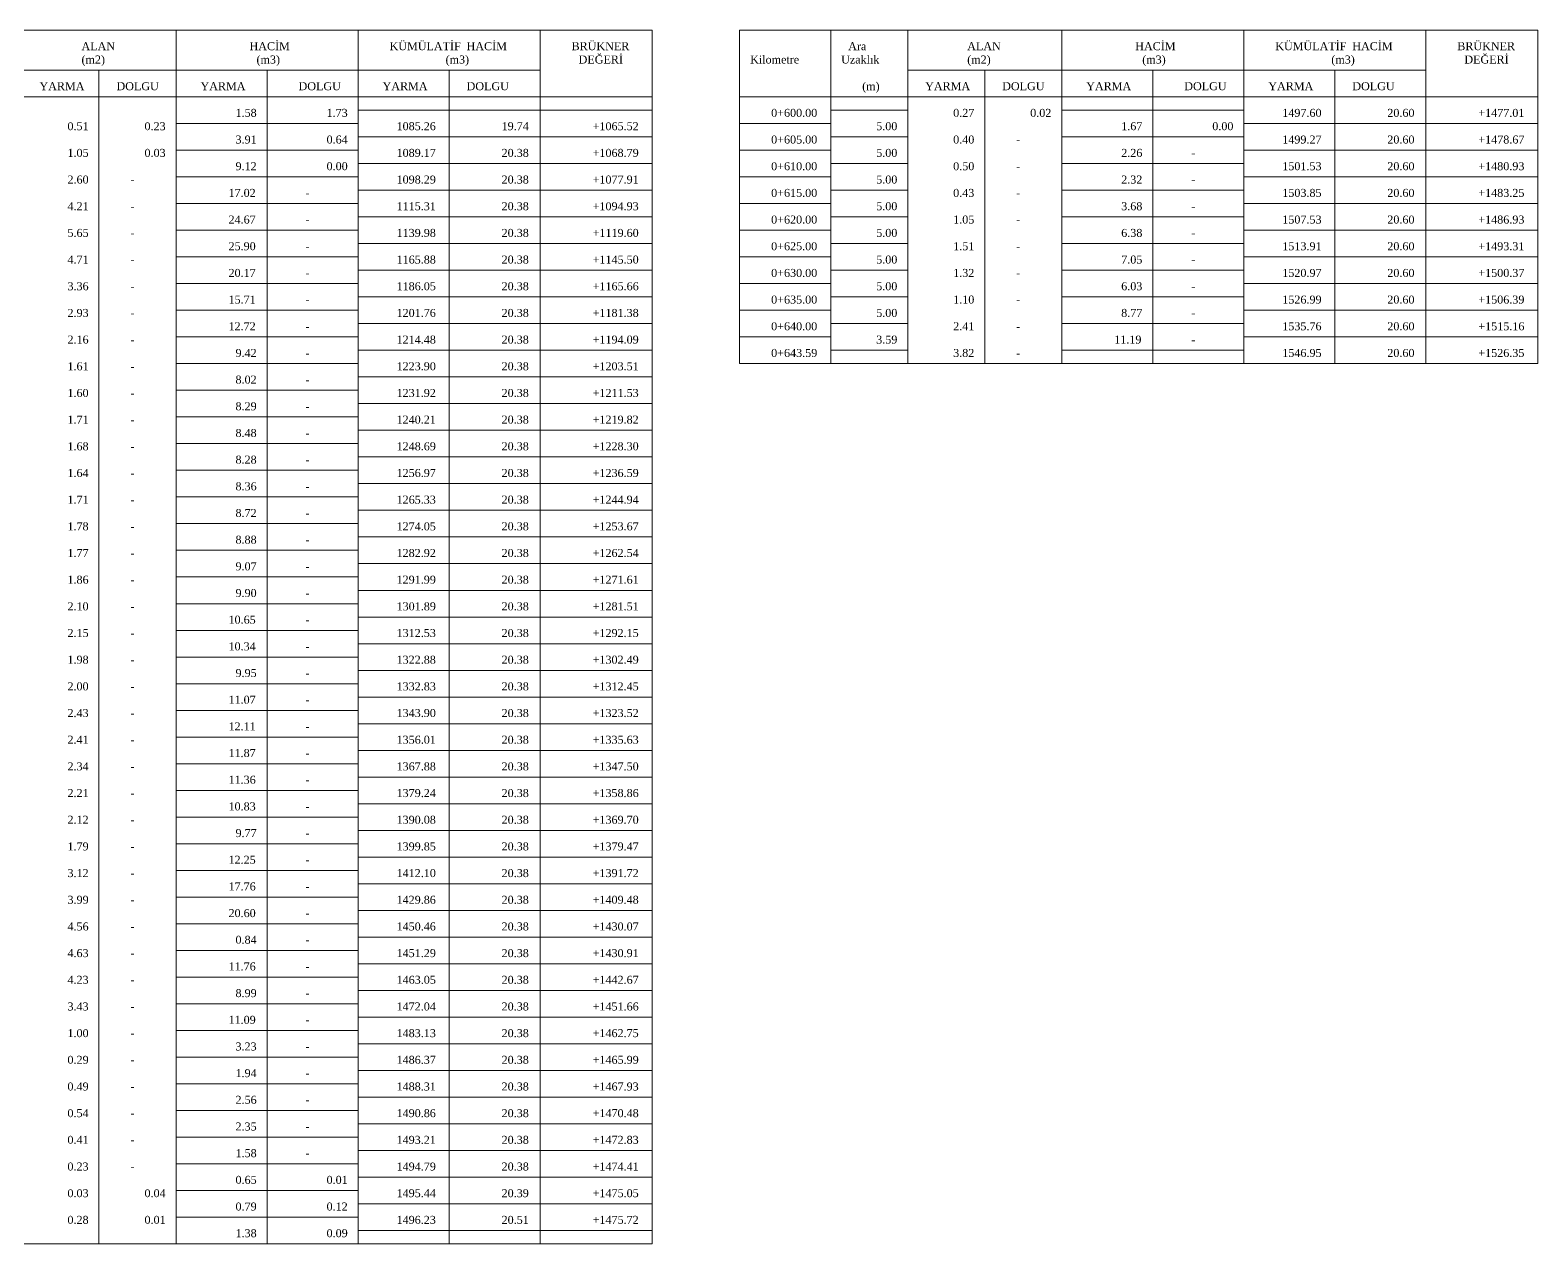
# Model space of a CAD drawing. Header units: metres. Extents: x 478603 to 489313, y 4282657 to 4289463.
# Drawn here: x 485477.2 to 485759.8, y 4283107.7 to 4283335.2 of the extents above; entities that cross this region are included whole.
import ezdxf

# ---------------------------------------------------------------- set-up
doc = ezdxf.new("R2010")
doc.units = ezdxf.units.M
for name, color, linetype, lineweight in [('TB_C', 96, 'Continuous', 0), ('TB_M', 18, 'Continuous', 0), ('TB_R', 1, 'Continuous', 0)]:
    doc.layers.add(name, color=color, linetype=linetype, lineweight=lineweight)
doc.styles.get("Standard").update_dxf_attribs({"font": 'times.ttf'})

msp = doc.modelspace()

# ---------------------------------------------------------------- linework, layer by layer
at = {"layer": 'TB_C'}
for p, q in [((485444.13, 4283335.15), (485593.76, 4283335.15)), ((485504.51, 4283335.15), (485504.51, 4283107.65)), ((485538.63, 4283335.15), (485538.63, 4283107.65)), ((485572.76, 4283335.15), (485572.76, 4283107.65)), ((485593.76, 4283335.15), (485593.76, 4283107.65)), ((485610.16, 4283335.15), (485759.79, 4283335.15)), ((485610.16, 4283335.15), (485610.16, 4283272.65)), ((485627.23, 4283335.15), (485627.23, 4283272.65)), ((485641.66, 4283335.15), (485641.66, 4283272.65)), ((485670.54, 4283335.15), (485670.54, 4283272.65)), ((485704.66, 4283335.15), (485704.66, 4283272.65)), ((485738.79, 4283335.15), (485738.79, 4283272.65)), ((485759.79, 4283335.15), (485759.79, 4283272.65)), ((485475.63, 4283327.65), (485572.76, 4283327.65)), ((485490.07, 4283327.65), (485490.07, 4283107.65)), ((485521.57, 4283327.65), (485521.57, 4283107.65)), ((485555.69, 4283327.65), (485555.69, 4283107.65)), ((485641.66, 4283327.65), (485738.79, 4283327.65)), ((485656.1, 4283327.65), (485656.1, 4283272.65)), ((485687.6, 4283327.65), (485687.6, 4283272.65)), ((485721.73, 4283327.65), (485721.73, 4283272.65)), ((485444.13, 4283322.65), (485593.76, 4283322.65)), ((485610.16, 4283322.65), (485759.79, 4283322.65)), ((485538.63, 4283320.15), (485593.76, 4283320.15)), ((485627.23, 4283320.15), (485641.66, 4283320.15)), ((485670.54, 4283320.15), (485704.66, 4283320.15)), ((485504.51, 4283317.65), (485538.63, 4283317.65)), ((485538.63, 4283315.15), (485593.76, 4283315.15)), ((485610.16, 4283317.65), (485627.23, 4283317.65)), ((485627.23, 4283315.15), (485641.66, 4283315.15)), ((485670.54, 4283315.15), (485704.66, 4283315.15)), ((485704.66, 4283317.65), (485759.79, 4283317.65)), ((485504.51, 4283312.65), (485538.63, 4283312.65)), ((485610.16, 4283312.65), (485627.23, 4283312.65)), ((485704.66, 4283312.65), (485759.79, 4283312.65)), ((485538.63, 4283310.15), (485593.76, 4283310.15)), ((485627.23, 4283310.15), (485641.66, 4283310.15)), ((485670.54, 4283310.15), (485704.66, 4283310.15)), ((485504.51, 4283307.65), (485538.63, 4283307.65)), ((485610.16, 4283307.65), (485627.23, 4283307.65)), ((485704.66, 4283307.65), (485759.79, 4283307.65)), ((485538.63, 4283305.15), (485593.76, 4283305.15)), ((485627.23, 4283305.15), (485641.66, 4283305.15)), ((485670.54, 4283305.15), (485704.66, 4283305.15)), ((485504.51, 4283302.65), (485538.63, 4283302.65)), ((485610.16, 4283302.65), (485627.23, 4283302.65)), ((485704.66, 4283302.65), (485759.79, 4283302.65)), ((485538.63, 4283300.15), (485593.76, 4283300.15)), ((485627.23, 4283300.15), (485641.66, 4283300.15)), ((485670.54, 4283300.15), (485704.66, 4283300.15)), ((485504.51, 4283297.65), (485538.63, 4283297.65)), ((485610.16, 4283297.65), (485627.23, 4283297.65)), ((485704.66, 4283297.65), (485759.79, 4283297.65)), ((485504.51, 4283292.65), (485538.63, 4283292.65)), ((485538.63, 4283295.15), (485593.76, 4283295.15)), ((485610.16, 4283292.65), (485627.23, 4283292.65)), ((485627.23, 4283295.15), (485641.66, 4283295.15)), ((485670.54, 4283295.15), (485704.66, 4283295.15)), ((485704.66, 4283292.65), (485759.79, 4283292.65)), ((485538.63, 4283290.15), (485593.76, 4283290.15)), ((485627.23, 4283290.15), (485641.66, 4283290.15)), ((485670.54, 4283290.15), (485704.66, 4283290.15)), ((485504.51, 4283287.65), (485538.63, 4283287.65)), ((485610.16, 4283287.65), (485627.23, 4283287.65)), ((485704.66, 4283287.65), (485759.79, 4283287.65)), ((485538.63, 4283285.15), (485593.76, 4283285.15)), ((485627.23, 4283285.15), (485641.66, 4283285.15)), ((485670.54, 4283285.15), (485704.66, 4283285.15)), ((485504.51, 4283282.65), (485538.63, 4283282.65)), ((485610.16, 4283282.65), (485627.23, 4283282.65)), ((485704.66, 4283282.65), (485759.79, 4283282.65)), ((485538.63, 4283280.15), (485593.76, 4283280.15)), ((485627.23, 4283280.15), (485641.66, 4283280.15)), ((485670.54, 4283280.15), (485704.66, 4283280.15)), ((485504.51, 4283277.65), (485538.63, 4283277.65)), ((485610.16, 4283277.65), (485627.23, 4283277.65)), ((485704.66, 4283277.65), (485759.79, 4283277.65)), ((485504.51, 4283272.65), (485538.63, 4283272.65)), ((485538.63, 4283275.15), (485593.76, 4283275.15)), ((485610.16, 4283272.65), (485759.79, 4283272.65)), ((485627.23, 4283275.15), (485641.66, 4283275.15)), ((485670.54, 4283275.15), (485704.66, 4283275.15)), ((485538.63, 4283270.15), (485593.76, 4283270.15)), ((485504.51, 4283267.65), (485538.63, 4283267.65)), ((485538.63, 4283265.15), (485593.76, 4283265.15)), ((485504.51, 4283262.65), (485538.63, 4283262.65)), ((485538.63, 4283260.15), (485593.76, 4283260.15)), ((485504.51, 4283257.65), (485538.63, 4283257.65)), ((485538.63, 4283255.15), (485593.76, 4283255.15)), ((485504.51, 4283252.65), (485538.63, 4283252.65)), ((485538.63, 4283250.15), (485593.76, 4283250.15)), ((485504.51, 4283247.65), (485538.63, 4283247.65)), ((485538.63, 4283245.15), (485593.76, 4283245.15)), ((485504.51, 4283242.65), (485538.63, 4283242.65)), ((485538.63, 4283240.15), (485593.76, 4283240.15)), ((485504.51, 4283237.65), (485538.63, 4283237.65)), ((485538.63, 4283235.15), (485593.76, 4283235.15)), ((485504.51, 4283232.65), (485538.63, 4283232.65)), ((485504.51, 4283227.65), (485538.63, 4283227.65)), ((485538.63, 4283230.15), (485593.76, 4283230.15)), ((485538.63, 4283225.15), (485593.76, 4283225.15)), ((485504.51, 4283222.65), (485538.63, 4283222.65)), ((485538.63, 4283220.15), (485593.76, 4283220.15)), ((485504.51, 4283217.65), (485538.63, 4283217.65)), ((485538.63, 4283215.15), (485593.76, 4283215.15)), ((485504.51, 4283212.65), (485538.63, 4283212.65)), ((485504.51, 4283207.65), (485538.63, 4283207.65)), ((485538.63, 4283210.15), (485593.76, 4283210.15)), ((485538.63, 4283205.15), (485593.76, 4283205.15)), ((485504.51, 4283202.65), (485538.63, 4283202.65)), ((485538.63, 4283200.15), (485593.76, 4283200.15)), ((485504.51, 4283197.65), (485538.63, 4283197.65)), ((485538.63, 4283195.15), (485593.76, 4283195.15)), ((485504.51, 4283192.65), (485538.63, 4283192.65)), ((485538.63, 4283190.15), (485593.76, 4283190.15)), ((485504.51, 4283187.65), (485538.63, 4283187.65)), ((485538.63, 4283185.15), (485593.76, 4283185.15)), ((485504.51, 4283182.65), (485538.63, 4283182.65)), ((485538.63, 4283180.15), (485593.76, 4283180.15)), ((485504.51, 4283177.65), (485538.63, 4283177.65)), ((485538.63, 4283175.15), (485593.76, 4283175.15)), ((485504.51, 4283172.65), (485538.63, 4283172.65)), ((485538.63, 4283170.15), (485593.76, 4283170.15)), ((485504.51, 4283167.65), (485538.63, 4283167.65)), ((485504.51, 4283162.65), (485538.63, 4283162.65)), ((485538.63, 4283165.15), (485593.76, 4283165.15)), ((485538.63, 4283160.15), (485593.76, 4283160.15)), ((485504.51, 4283157.65), (485538.63, 4283157.65)), ((485538.63, 4283155.15), (485593.76, 4283155.15)), ((485504.51, 4283152.65), (485538.63, 4283152.65)), ((485538.63, 4283150.15), (485593.76, 4283150.15)), ((485504.51, 4283147.65), (485538.63, 4283147.65)), ((485504.51, 4283142.65), (485538.63, 4283142.65)), ((485538.63, 4283145.15), (485593.76, 4283145.15)), ((485538.63, 4283140.15), (485593.76, 4283140.15)), ((485504.51, 4283137.65), (485538.63, 4283137.65)), ((485538.63, 4283135.15), (485593.76, 4283135.15)), ((485504.51, 4283132.65), (485538.63, 4283132.65)), ((485538.63, 4283130.15), (485593.76, 4283130.15)), ((485504.51, 4283127.65), (485538.63, 4283127.65)), ((485538.63, 4283125.15), (485593.76, 4283125.15)), ((485504.51, 4283122.65), (485538.63, 4283122.65)), ((485538.63, 4283120.15), (485593.76, 4283120.15)), ((485504.51, 4283117.65), (485538.63, 4283117.65)), ((485538.63, 4283115.15), (485593.76, 4283115.15)), ((485504.51, 4283112.65), (485538.63, 4283112.65)), ((485538.63, 4283110.15), (485593.76, 4283110.15)), ((485444.13, 4283107.65), (485593.76, 4283107.65))]:
    msp.add_line(p, q, dxfattribs=at)

# ---------------------------------------------------------------- texts
at = {"layer": 'TB_M'}
for s, p in [('ALAN', (485486.79, 4283331.4)), ('HACİM', (485518.29, 4283331.4)), ('KÜMÜLATİF', (485544.54, 4283331.4)), ('HACİM', (485558.98, 4283331.4)), ('BRÜKNER', (485578.66, 4283331.4)), ('Ara', (485630.51, 4283331.4)), ('ALAN', (485652.82, 4283331.4)), ('HACİM', (485684.32, 4283331.4)), ('KÜMÜLATİF', (485710.57, 4283331.4)), ('HACİM', (485725.01, 4283331.4)), ('BRÜKNER', (485744.69, 4283331.4)), ('(m2)', (485486.79, 4283328.9)), ('(m3)', (485519.6, 4283328.9)), ('(m3)', (485555.04, 4283328.9)), ('DEĞERİ', (485579.98, 4283328.9)), ('Kilometre', (485612.13, 4283328.9)), ('Uzaklık', (485629.19, 4283328.9)), ('(m2)', (485652.82, 4283328.9)), ('(m3)', (485685.63, 4283328.9)), ('(m3)', (485721.07, 4283328.9)), ('DEĞERİ', (485746.01, 4283328.9)), ('YARMA', (485478.91, 4283323.9)), ('DOLGU', (485493.35, 4283323.9)), ('YARMA', (485509.1, 4283323.9)), ('DOLGU', (485527.48, 4283323.9)), ('YARMA', (485543.23, 4283323.9)), ('DOLGU', (485558.98, 4283323.9)), ('(m)', (485633.13, 4283323.9)), ('YARMA', (485644.94, 4283323.9)), ('DOLGU', (485659.38, 4283323.9)), ('YARMA', (485675.13, 4283323.9)), ('DOLGU', (485693.51, 4283323.9)), ('YARMA', (485709.26, 4283323.9)), ('DOLGU', (485725.01, 4283323.9)), ('0+600.00', (485616.07, 4283318.9)), ('0+605.00', (485616.07, 4283313.9)), ('-', (485662.01, 4283313.9)), ('0+610.00', (485616.07, 4283308.9)), ('-', (485662.01, 4283308.9)), ('-', (485694.82, 4283311.4)), ('-', (485495.98, 4283306.4)), ('-', (485694.82, 4283306.4)), ('-', (485528.79, 4283303.9)), ('0+615.00', (485616.07, 4283303.9)), ('-', (485662.01, 4283303.9)), ('-', (485495.98, 4283301.4)), ('-', (485694.82, 4283301.4)), ('-', (485528.79, 4283298.9)), ('0+620.00', (485616.07, 4283298.9)), ('-', (485662.01, 4283298.9)), ('-', (485495.98, 4283296.4)), ('0+625.00', (485616.07, 4283293.9)), ('-', (485694.82, 4283296.4)), ('-', (485528.79, 4283293.9)), ('-', (485662.01, 4283293.9)), ('-', (485495.98, 4283291.4)), ('0+630.00', (485616.07, 4283288.9)), ('-', (485694.82, 4283291.4)), ('-', (485495.98, 4283286.4)), ('-', (485528.79, 4283288.9)), ('-', (485662.01, 4283288.9)), ('-', (485694.82, 4283286.4)), ('-', (485528.79, 4283283.9)), ('0+635.00', (485616.07, 4283283.9)), ('-', (485662.01, 4283283.9)), ('-', (485495.98, 4283281.4)), ('-', (485694.82, 4283281.4)), ('-', (485528.79, 4283278.9)), ('0+640.00', (485616.07, 4283278.9)), ('-', (485662.01, 4283278.9)), ('-', (485495.98, 4283276.4)), ('-', (485694.82, 4283276.4)), ('-', (485528.79, 4283273.9)), ('0+643.59', (485616.07, 4283273.9)), ('-', (485662.01, 4283273.9)), ('-', (485495.98, 4283271.4)), ('-', (485495.98, 4283266.4)), ('-', (485528.79, 4283268.9)), ('-', (485528.79, 4283263.9)), ('-', (485495.98, 4283261.4)), ('-', (485528.79, 4283258.9)), ('-', (485495.98, 4283256.4)), ('-', (485528.79, 4283253.9)), ('-', (485495.98, 4283251.4)), ('-', (485528.79, 4283248.9)), ('-', (485495.98, 4283246.4)), ('-', (485528.79, 4283243.9)), ('-', (485495.98, 4283241.4)), ('-', (485528.79, 4283238.9)), ('-', (485495.98, 4283236.4)), ('-', (485528.79, 4283233.9)), ('-', (485495.98, 4283231.4)), ('-', (485528.79, 4283228.9)), ('-', (485495.98, 4283226.4)), ('-', (485495.98, 4283221.4)), ('-', (485528.79, 4283223.9)), ('-', (485528.79, 4283218.9)), ('-', (485495.98, 4283216.4)), ('-', (485528.79, 4283213.9)), ('-', (485495.98, 4283211.4)), ('-', (485528.79, 4283208.9)), ('-', (485495.98, 4283206.4)), ('-', (485495.98, 4283201.4)), ('-', (485528.79, 4283203.9)), ('-', (485528.79, 4283198.9)), ('-', (485495.98, 4283196.4)), ('-', (485528.79, 4283193.9)), ('-', (485495.98, 4283191.4)), ('-', (485528.79, 4283188.9)), ('-', (485495.98, 4283186.4)), ('-', (485528.79, 4283183.9)), ('-', (485495.98, 4283181.4)), ('-', (485528.79, 4283178.9)), ('-', (485495.98, 4283176.4)), ('-', (485528.79, 4283173.9)), ('-', (485495.98, 4283171.4)), ('-', (485528.79, 4283168.9)), ('-', (485495.98, 4283166.4)), ('-', (485528.79, 4283163.9)), ('-', (485495.98, 4283161.4)), ('-', (485495.98, 4283156.4)), ('-', (485528.79, 4283158.9)), ('-', (485528.79, 4283153.9)), ('-', (485495.98, 4283151.4)), ('-', (485528.79, 4283148.9)), ('-', (485495.98, 4283146.4)), ('-', (485528.79, 4283143.9)), ('-', (485495.98, 4283141.4)), ('-', (485495.98, 4283136.4)), ('-', (485528.79, 4283138.9)), ('-', (485528.79, 4283133.9)), ('-', (485495.98, 4283131.4)), ('-', (485528.79, 4283128.9)), ('-', (485495.98, 4283126.4)), ('-', (485528.79, 4283123.9)), ('-', (485495.98, 4283121.4))]:
    msp.add_text(s, height=1.5, dxfattribs=at).set_placement(p)
at = {"layer": 'TB_R'}
for s, p in [('0.51', (485484.16, 4283316.4)), ('0.23', (485498.6, 4283316.4)), ('1.58', (485515.66, 4283318.9)), ('1.73', (485532.73, 4283318.9)), ('1085.26', (485545.85, 4283316.4)), ('19.74', (485565.54, 4283316.4)), ('+1065.52', (485582.6, 4283316.4)), ('5.00', (485635.76, 4283316.4)), ('0.27', (485650.19, 4283318.9)), ('0.02', (485664.63, 4283318.9)), ('1.67', (485681.69, 4283316.4)), ('0.00', (485698.76, 4283316.4)), ('1497.60', (485711.88, 4283318.9)), ('20.60', (485731.57, 4283318.9)), ('+1477.01', (485748.63, 4283318.9)), ('3.91', (485515.66, 4283313.9)), ('0.64', (485532.73, 4283313.9)), ('0.40', (485650.19, 4283313.9)), ('1499.27', (485711.88, 4283313.9)), ('20.60', (485731.57, 4283313.9)), ('+1478.67', (485748.63, 4283313.9)), ('1.05', (485484.16, 4283311.4)), ('0.03', (485498.6, 4283311.4)), ('1089.17', (485545.85, 4283311.4)), ('20.38', (485565.54, 4283311.4)), ('+1068.79', (485582.6, 4283311.4)), ('5.00', (485635.76, 4283311.4)), ('2.26', (485681.69, 4283311.4)), ('9.12', (485515.66, 4283308.9)), ('0.00', (485532.73, 4283308.9)), ('0.50', (485650.19, 4283308.9)), ('1501.53', (485711.88, 4283308.9)), ('20.60', (485731.57, 4283308.9)), ('+1480.93', (485748.63, 4283308.9)), ('2.60', (485484.16, 4283306.4)), ('1098.29', (485545.85, 4283306.4)), ('20.38', (485565.54, 4283306.4)), ('+1077.91', (485582.6, 4283306.4)), ('5.00', (485635.76, 4283306.4)), ('2.32', (485681.69, 4283306.4)), ('17.02', (485514.35, 4283303.9)), ('0.43', (485650.19, 4283303.9)), ('1503.85', (485711.88, 4283303.9)), ('20.60', (485731.57, 4283303.9)), ('+1483.25', (485748.63, 4283303.9)), ('4.21', (485484.16, 4283301.4)), ('1115.31', (485545.85, 4283301.4)), ('20.38', (485565.54, 4283301.4)), ('+1094.93', (485582.6, 4283301.4)), ('5.00', (485635.76, 4283301.4)), ('3.68', (485681.69, 4283301.4)), ('24.67', (485514.35, 4283298.9)), ('1.05', (485650.19, 4283298.9)), ('1507.53', (485711.88, 4283298.9)), ('20.60', (485731.57, 4283298.9)), ('+1486.93', (485748.63, 4283298.9)), ('5.65', (485484.16, 4283296.4)), ('25.90', (485514.35, 4283293.9)), ('1139.98', (485545.85, 4283296.4)), ('20.38', (485565.54, 4283296.4)), ('+1119.60', (485582.6, 4283296.4)), ('5.00', (485635.76, 4283296.4)), ('1.51', (485650.19, 4283293.9)), ('6.38', (485681.69, 4283296.4)), ('1513.91', (485711.88, 4283293.9)), ('20.60', (485731.57, 4283293.9)), ('+1493.31', (485748.63, 4283293.9)), ('4.71', (485484.16, 4283291.4)), ('1165.88', (485545.85, 4283291.4)), ('20.38', (485565.54, 4283291.4)), ('+1145.50', (485582.6, 4283291.4)), ('5.00', (485635.76, 4283291.4)), ('7.05', (485681.69, 4283291.4)), ('20.17', (485514.35, 4283288.9)), ('1.32', (485650.19, 4283288.9)), ('1520.97', (485711.88, 4283288.9)), ('20.60', (485731.57, 4283288.9)), ('+1500.37', (485748.63, 4283288.9)), ('3.36', (485484.16, 4283286.4)), ('1186.05', (485545.85, 4283286.4)), ('20.38', (485565.54, 4283286.4)), ('+1165.66', (485582.6, 4283286.4)), ('5.00', (485635.76, 4283286.4)), ('6.03', (485681.69, 4283286.4)), ('15.71', (485514.35, 4283283.9)), ('1.10', (485650.19, 4283283.9)), ('1526.99', (485711.88, 4283283.9)), ('20.60', (485731.57, 4283283.9)), ('+1506.39', (485748.63, 4283283.9)), ('2.93', (485484.16, 4283281.4)), ('1201.76', (485545.85, 4283281.4)), ('20.38', (485565.54, 4283281.4)), ('+1181.38', (485582.6, 4283281.4)), ('5.00', (485635.76, 4283281.4)), ('8.77', (485681.69, 4283281.4)), ('12.72', (485514.35, 4283278.9)), ('2.41', (485650.19, 4283278.9)), ('1535.76', (485711.88, 4283278.9)), ('20.60', (485731.57, 4283278.9)), ('+1515.16', (485748.63, 4283278.9)), ('2.16', (485484.16, 4283276.4)), ('1214.48', (485545.85, 4283276.4)), ('20.38', (485565.54, 4283276.4)), ('+1194.09', (485582.6, 4283276.4)), ('3.59', (485635.76, 4283276.4)), ('11.19', (485680.38, 4283276.4)), ('1.61', (485484.16, 4283271.4)), ('9.42', (485515.66, 4283273.9)), ('1223.90', (485545.85, 4283271.4)), ('20.38', (485565.54, 4283271.4)), ('+1203.51', (485582.6, 4283271.4)), ('3.82', (485650.19, 4283273.9)), ('1546.95', (485711.88, 4283273.9)), ('20.60', (485731.57, 4283273.9)), ('+1526.35', (485748.63, 4283273.9)), ('8.02', (485515.66, 4283268.9)), ('1.60', (485484.16, 4283266.4)), ('1231.92', (485545.85, 4283266.4)), ('20.38', (485565.54, 4283266.4)), ('+1211.53', (485582.6, 4283266.4)), ('8.29', (485515.66, 4283263.9)), ('1.71', (485484.16, 4283261.4)), ('1240.21', (485545.85, 4283261.4)), ('20.38', (485565.54, 4283261.4)), ('+1219.82', (485582.6, 4283261.4)), ('8.48', (485515.66, 4283258.9)), ('1.68', (485484.16, 4283256.4)), ('1248.69', (485545.85, 4283256.4)), ('20.38', (485565.54, 4283256.4)), ('+1228.30', (485582.6, 4283256.4)), ('1.64', (485484.16, 4283251.4)), ('8.28', (485515.66, 4283253.9)), ('1256.97', (485545.85, 4283251.4)), ('20.38', (485565.54, 4283251.4)), ('+1236.59', (485582.6, 4283251.4)), ('8.36', (485515.66, 4283248.9)), ('1.71', (485484.16, 4283246.4)), ('1265.33', (485545.85, 4283246.4)), ('20.38', (485565.54, 4283246.4)), ('+1244.94', (485582.6, 4283246.4)), ('8.72', (485515.66, 4283243.9)), ('1.78', (485484.16, 4283241.4)), ('1274.05', (485545.85, 4283241.4)), ('20.38', (485565.54, 4283241.4)), ('+1253.67', (485582.6, 4283241.4)), ('8.88', (485515.66, 4283238.9)), ('1.77', (485484.16, 4283236.4)), ('1282.92', (485545.85, 4283236.4)), ('20.38', (485565.54, 4283236.4)), ('+1262.54', (485582.6, 4283236.4)), ('9.07', (485515.66, 4283233.9)), ('1.86', (485484.16, 4283231.4)), ('9.90', (485515.66, 4283228.9)), ('1291.99', (485545.85, 4283231.4)), ('20.38', (485565.54, 4283231.4)), ('+1271.61', (485582.6, 4283231.4)), ('2.10', (485484.16, 4283226.4)), ('1301.89', (485545.85, 4283226.4)), ('20.38', (485565.54, 4283226.4)), ('+1281.51', (485582.6, 4283226.4)), ('10.65', (485514.35, 4283223.9)), ('2.15', (485484.16, 4283221.4)), ('1312.53', (485545.85, 4283221.4)), ('20.38', (485565.54, 4283221.4)), ('+1292.15', (485582.6, 4283221.4)), ('10.34', (485514.35, 4283218.9)), ('1.98', (485484.16, 4283216.4)), ('1322.88', (485545.85, 4283216.4)), ('20.38', (485565.54, 4283216.4)), ('+1302.49', (485582.6, 4283216.4)), ('9.95', (485515.66, 4283213.9)), ('2.00', (485484.16, 4283211.4)), ('1332.83', (485545.85, 4283211.4)), ('20.38', (485565.54, 4283211.4)), ('+1312.45', (485582.6, 4283211.4)), ('2.43', (485484.16, 4283206.4)), ('11.07', (485514.35, 4283208.9)), ('1343.90', (485545.85, 4283206.4)), ('20.38', (485565.54, 4283206.4)), ('+1323.52', (485582.6, 4283206.4)), ('12.11', (485514.35, 4283203.9)), ('2.41', (485484.16, 4283201.4)), ('1356.01', (485545.85, 4283201.4)), ('20.38', (485565.54, 4283201.4)), ('+1335.63', (485582.6, 4283201.4)), ('11.87', (485514.35, 4283198.9)), ('2.34', (485484.16, 4283196.4)), ('1367.88', (485545.85, 4283196.4)), ('20.38', (485565.54, 4283196.4)), ('+1347.50', (485582.6, 4283196.4)), ('11.36', (485514.35, 4283193.9)), ('2.21', (485484.16, 4283191.4)), ('1379.24', (485545.85, 4283191.4)), ('20.38', (485565.54, 4283191.4)), ('+1358.86', (485582.6, 4283191.4)), ('2.12', (485484.16, 4283186.4)), ('10.83', (485514.35, 4283188.9)), ('1390.08', (485545.85, 4283186.4)), ('20.38', (485565.54, 4283186.4)), ('+1369.70', (485582.6, 4283186.4)), ('9.77', (485515.66, 4283183.9)), ('1.79', (485484.16, 4283181.4)), ('1399.85', (485545.85, 4283181.4)), ('20.38', (485565.54, 4283181.4)), ('+1379.47', (485582.6, 4283181.4)), ('12.25', (485514.35, 4283178.9)), ('3.12', (485484.16, 4283176.4)), ('1412.10', (485545.85, 4283176.4)), ('20.38', (485565.54, 4283176.4)), ('+1391.72', (485582.6, 4283176.4)), ('17.76', (485514.35, 4283173.9)), ('3.99', (485484.16, 4283171.4)), ('1429.86', (485545.85, 4283171.4)), ('20.38', (485565.54, 4283171.4)), ('+1409.48', (485582.6, 4283171.4)), ('20.60', (485514.35, 4283168.9)), ('4.56', (485484.16, 4283166.4)), ('0.84', (485515.66, 4283163.9)), ('1450.46', (485545.85, 4283166.4)), ('20.38', (485565.54, 4283166.4)), ('+1430.07', (485582.6, 4283166.4)), ('4.63', (485484.16, 4283161.4)), ('1451.29', (485545.85, 4283161.4)), ('20.38', (485565.54, 4283161.4)), ('+1430.91', (485582.6, 4283161.4)), ('11.76', (485514.35, 4283158.9)), ('4.23', (485484.16, 4283156.4)), ('1463.05', (485545.85, 4283156.4)), ('20.38', (485565.54, 4283156.4)), ('+1442.67', (485582.6, 4283156.4)), ('8.99', (485515.66, 4283153.9)), ('3.43', (485484.16, 4283151.4)), ('1472.04', (485545.85, 4283151.4)), ('20.38', (485565.54, 4283151.4)), ('+1451.66', (485582.6, 4283151.4)), ('11.09', (485514.35, 4283148.9)), ('1.00', (485484.16, 4283146.4)), ('1483.13', (485545.85, 4283146.4)), ('20.38', (485565.54, 4283146.4)), ('+1462.75', (485582.6, 4283146.4)), ('0.29', (485484.16, 4283141.4)), ('3.23', (485515.66, 4283143.9)), ('1486.37', (485545.85, 4283141.4)), ('20.38', (485565.54, 4283141.4)), ('+1465.99', (485582.6, 4283141.4)), ('1.94', (485515.66, 4283138.9)), ('0.49', (485484.16, 4283136.4)), ('1488.31', (485545.85, 4283136.4)), ('20.38', (485565.54, 4283136.4)), ('+1467.93', (485582.6, 4283136.4)), ('2.56', (485515.66, 4283133.9)), ('0.54', (485484.16, 4283131.4)), ('1490.86', (485545.85, 4283131.4)), ('20.38', (485565.54, 4283131.4)), ('+1470.48', (485582.6, 4283131.4)), ('2.35', (485515.66, 4283128.9)), ('0.41', (485484.16, 4283126.4)), ('1493.21', (485545.85, 4283126.4)), ('20.38', (485565.54, 4283126.4)), ('+1472.83', (485582.6, 4283126.4)), ('0.23', (485484.16, 4283121.4)), ('1.58', (485515.66, 4283123.9)), ('1494.79', (485545.85, 4283121.4)), ('20.38', (485565.54, 4283121.4)), ('+1474.41', (485582.6, 4283121.4)), ('0.65', (485515.66, 4283118.9)), ('0.01', (485532.73, 4283118.9)), ('0.03', (485484.16, 4283116.4)), ('0.04', (485498.6, 4283116.4)), ('1495.44', (485545.85, 4283116.4)), ('20.39', (485565.54, 4283116.4)), ('+1475.05', (485582.6, 4283116.4)), ('0.79', (485515.66, 4283113.9)), ('0.12', (485532.73, 4283113.9)), ('0.28', (485484.16, 4283111.4)), ('0.01', (485498.6, 4283111.4)), ('1496.23', (485545.85, 4283111.4)), ('20.51', (485565.54, 4283111.4)), ('+1475.72', (485582.6, 4283111.4)), ('1.38', (485515.66, 4283108.9)), ('0.09', (485532.73, 4283108.9))]:
    msp.add_text(s, height=1.5, dxfattribs=at).set_placement(p)

doc.saveas('drawing.dxf')
